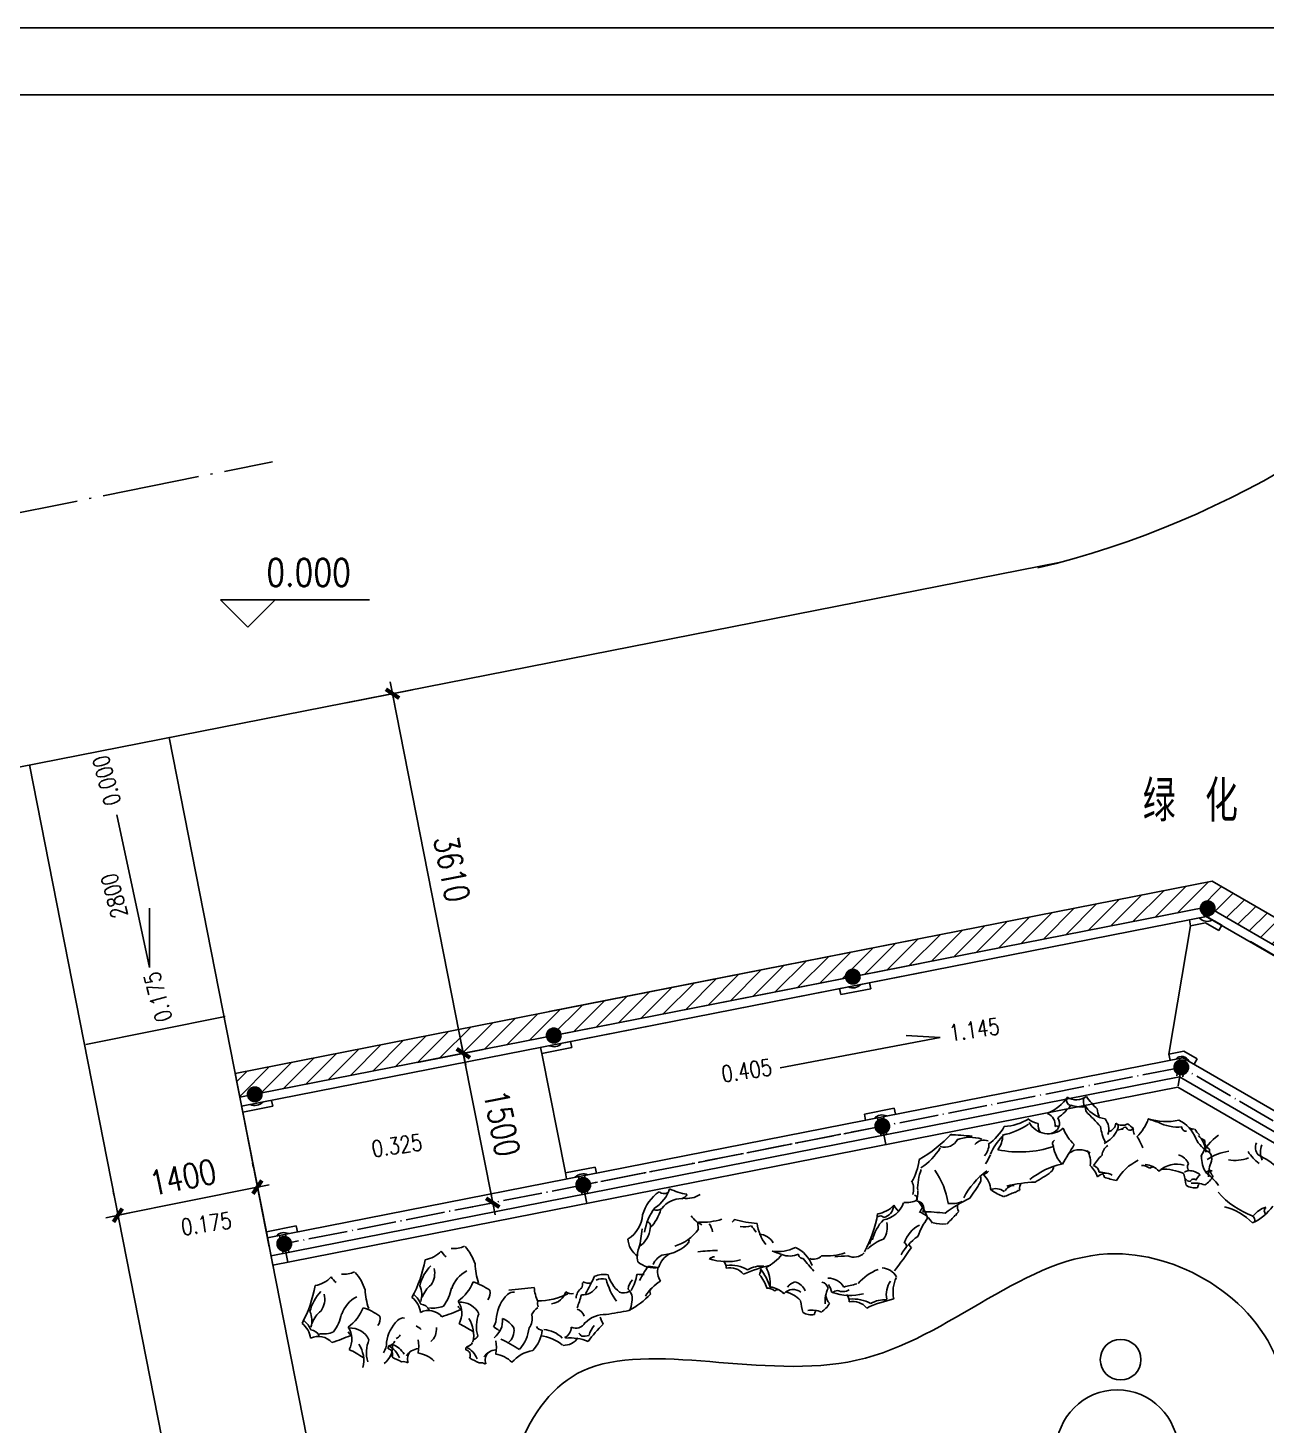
# Model space of a CAD drawing. Extents: x 1035948 to 1665131, y -158296 to 142149.
# Drawn here: x 1183125 to 1195314, y -16350 to -2591 of the extents above; entities that cross this region are included whole.
import ezdxf
from ezdxf.enums import TextEntityAlignment as Align

# ---------------------------------------------------------------- set-up
doc = ezdxf.new("R2010")
doc.units = 0
doc.header["$LTSCALE"] = 200
doc.header["$MEASUREMENT"] = 0
doc.linetypes.add('ACAD_ISO04W100', pattern=[30.5, 24, -3, 0.5, -3])
doc.layers.get('0').update_dxf_attribs({"linetype": 'CONTINUOUS'})
doc.layers.get('DEFPOINTS').update_dxf_attribs({"linetype": 'CONTINUOUS'})
for name, color, linetype in [('COLUMN', 7, 'CONTINUOUS'), ('DL', 21, 'CONTINUOUS'), ('DOTE', 1, 'CONTINUOUS'), ('PUB_DIM', 3, 'CONTINUOUS'), ('PUB_TEXT', 7, 'CONTINUOUS'), ('WLL1', 7, 'CONTINUOUS'), ('ZXX', 6, 'ACAD_ISO04W100')]:
    doc.layers.add(name, color=color, linetype=linetype)
doc.styles.add('_HZTXT', font='txt.shx', dxfattribs={"width": 0.8, "bigfont": 'hztxt.shx'})
doc.styles.add('DIM_FONT', font='SIMPLEX.shx', dxfattribs={"width": 0.8})
doc.dimstyles.new('DIMN80', dxfattribs={"dimscale": 0.8, "dimtxt": 300, "dimasz": 1, "dimexe": 250, "dimexo": 300, "dimgap": 150, "dimtad": 1, "dimdec": 0, "dimzin": 0, "dimdsep": 46, "dimtxsty": 'DIM_FONT', "dimblk": '_DIMX', "dimcen": 0.09, "dimclrt": 7, "dimadec": 0, "dimazin": 0, "dimtfac": 1, "dimtdec": 0, "dimtix": 1, "dimtmove": 2, "dimatfit": 3, "dimldrblk": '_DIMX', "dimfxl": 0, "dimtolj": 1, "dimtzin": 0, "dimarcsym": 0})

# ---------------------------------------------------------------- blocks, each defined once
blk = doc.blocks.new('_YZH')
for points in [[(-0.466, 0.193), (0.5, 0), (-0.5, 0), (-0.466, -0.193)], [(-0.193, 0.466), (0.5, 0), (-0.357, 0.357), (-0.466, 0.193)], [(0.193, 0.466), (0.5, 0), (0, 0.505), (-0.193, 0.466)], [(0.466, 0.193), (0.5, 0), (0.357, 0.357), (0.193, 0.466)], [(-0.466, -0.193), (0.5, 0), (-0.357, -0.357), (-0.193, -0.466)], [(-0.193, -0.466), (0.5, 0), (0, -0.505), (0.193, -0.466)], [(0.193, -0.466), (0.5, 0), (0.357, -0.357), (0.466, -0.193)]]:
    blk.add_solid(points)
blk = doc.blocks.new('_DIMX')
blk.add_line((-150, 0), (150, 0))
at = {"const_width": 50}
blk.add_lwpolyline([(-70, -70), (70, 70)], dxfattribs=at)
blk = doc.blocks.new('*D280')
at = {"color": 0, "linetype": 'ByBlock'}
for p, q in [((1347478, 27844), (1347517, 27852)), ((1347713, 27889), (1348003, 26418)), ((1347767, 26371), (1347807, 26379))]:
    blk.add_line(p, q, dxfattribs=at)
at = {"layer": 'DEFPOINTS', "color": 0, "linetype": 'ByBlock'}
for p in [(1347713, 27890), (1348003, 26418), (1348003, 26418)]:
    blk.add_point(p, dxfattribs=at)
at = {"color": 0, "linetype": 'ByBlock', "xscale": 0.8, "yscale": 0.8, "zscale": 0.8}
for p, rotation in [((1347713, 27890), 101.131938125546), ((1348003, 26418), 281.131938125546)]:
    blk.add_blockref('_DIMX', p, dxfattribs=dict(at, rotation=rotation))
at = {"color": 7, "linetype": 'ByBlock', "insert": (1348093, 27200), "char_height": 240, "attachment_point": 5, "rotation": 281.1319, "style": 'DIM_FONT'}
blk.add_mtext('\\A1;1500', dxfattribs=at)
blk = doc.blocks.new('*D264')
at = {"color": 0, "linetype": 'ByBlock'}
for p, q in [((938923, 41979), (938931, 41940)), ((937551, 41703), (937559, 41664)), ((937599, 41468), (938970, 41743))]:
    blk.add_line(p, q, dxfattribs=at)
at = {"layer": 'DEFPOINTS', "color": 0, "linetype": 'ByBlock'}
for p in [(938971, 41744), (938971, 41744), (937598, 41467)]:
    blk.add_point(p, dxfattribs=at)
at = {"color": 0, "linetype": 'ByBlock', "xscale": 0.8, "yscale": 0.8, "zscale": 0.8}
for p, rotation in [((938971, 41744), 11.377836230317), ((937598, 41467), 191.377836230317)]:
    blk.add_blockref('_DIMX', p, dxfattribs=dict(at, rotation=rotation))
at = {"color": 7, "linetype": 'ByBlock', "insert": (938237, 41841), "char_height": 240, "attachment_point": 5, "rotation": 11.3778, "style": 'DIM_FONT'}
blk.add_mtext('\\A1;1400', dxfattribs=at)
blk = doc.blocks.new('*D265')
at = {"color": 0, "linetype": 'ByBlock'}
for p, q in [((1346564, 31342), (1347213, 31469)), ((1347016, 31430), (1347713, 27890)), ((1347261, 27800), (1347909, 27928))]:
    blk.add_line(p, q, dxfattribs=at)
at = {"layer": 'DEFPOINTS', "color": 0, "linetype": 'ByBlock'}
for p in [(1346328, 31295), (1347713, 27889), (1347025, 27754)]:
    blk.add_point(p, dxfattribs=at)
at = {"color": 0, "linetype": 'ByBlock', "xscale": 0.8, "yscale": 0.8, "zscale": 0.8}
for p, rotation in [((1347016, 31431), 101.131938125541), ((1347713, 27889), 281.131938125541)]:
    blk.add_blockref('_DIMX', p, dxfattribs=dict(at, rotation=rotation))
at = {"color": 7, "linetype": 'ByBlock', "insert": (1347600, 29706), "char_height": 240, "attachment_point": 5, "rotation": 281.1319, "style": 'DIM_FONT'}
blk.add_mtext('\\A1;3610', dxfattribs=at)

msp = doc.modelspace()

# ---------------------------------------------------------------- hatches: boundary and pattern name
h = msp.add_hatch()
h.set_pattern_fill('ANSI31', color=256, scale=1000, style=0)
h.set_pattern_definition([(45, (-429025.27, 62460.05), (-88.388348, 88.388348), [])])
h.paths.add_polyline_path([(1197823.31227, -13034.85489), (1197943.31253, -12827.00835), (1194783.62242, -10994.0299), (1188255.3981, -12278.59607), (1185164.66474, -12886.76321), (1185211.00128, -13122.24766), (1191907.93918, -11804.48352), (1194741.32765, -11246.95443)])

# ---------------------------------------------------------------- linework, layer by layer
for p, q in [((1188255.3981, -12278.59607), (1194783.62242, -10994.0299)), ((1197943.31253, -12827.00835), (1194783.62242, -10994.0299)), ((1188301.73465, -12514.08052), (1194741.32765, -11246.95443)), ((1197823.31227, -13034.85489), (1194741.32765, -11246.95443)), ((1188319.11085, -12602.38718), (1194758.70385, -11335.2611)), ((1194559.11352, -11375.22954), (1194728.48576, -11341.32581)), ((1194570.81948, -11434.07655), (1194559.11352, -11375.22954)), ((1194717.937, -11404.81164), (1194570.81948, -11434.07655)), ((1197778.1516, -13112.70419), (1194696.16641, -11324.80341)), ((1194717.937, -11404.81164), (1194847.6853, -11480.08036)), ((1194877.79278, -11428.18104), (1194728.48576, -11341.32581)), ((1194570.81948, -11434.07655), (1194357.90078, -12698.51964)), ((1194847.6853, -11480.08036), (1194877.79278, -11428.18104)), ((1185164.66474, -12886.76321), (1191861.60263, -11568.99907)), ((1197781.62705, -13116.17947), (1195160.33149, -11588.1837)), ((1185211.00128, -13122.24766), (1191907.93918, -11804.48352)), ((1185228.16093, -13210.59694), (1191925.31538, -11892.79019)), ((1191127.16709, -12110.7669), (1191115.62584, -12052.11373)), ((1191127.16709, -12110.7669), (1191421.52265, -12052.84622)), ((1191409.93852, -11993.97511), (1191421.52265, -12052.84622)), ((1188183.47432, -12690.0007), (1188171.93307, -12631.34752)), ((1188183.47432, -12690.0007), (1188477.82988, -12632.08002)), ((1188466.24574, -12573.20891), (1188477.82988, -12632.08002)), ((1194494.60191, -12732.54052), (1185483.22848, -14505.71878)), ((1188183.47432, -12690.0007), (1188415.24281, -13867.8588)), ((1194505.00796, -12669.20284), (1194357.90078, -12698.51964)), ((1194357.90078, -12698.51964), (1194505.00796, -12669.20284)), ((1194357.90078, -12698.51964), (1194369.6275, -12757.36252)), ((1194463.0406, -12738.75087), (1194434.34086, -12911.47522)), ((1194522.22988, -12748.5809), (1194493.52936, -12921.30993)), ((1197118.55499, -14255.96814), (1194494.60191, -12732.54052)), ((1194505.00796, -12669.20284), (1194634.7297, -12744.51732)), ((1194634.7297, -12744.51732), (1194505.00796, -12669.20284)), ((1194634.7297, -12744.51732), (1194604.6039, -12796.40601)), ((1185239.91874, -13269.2075), (1185164.66474, -12886.76321)), ((1194462.84527, -12922.24091), (1185517.98089, -14682.33212)), ((1197028.17761, -14411.63422), (1194462.84527, -12922.24091)), ((1185239.7218, -13269.24629), (1185174.97675, -12940.78882)), ((1194446.08482, -13022.36057), (1185536.32244, -14775.54471)), ((1196980.47844, -14493.79132), (1194446.08482, -13022.36057)), ((1185522.45415, -13152.35994), (1185534.05797, -13211.22717)), ((1185239.7218, -13269.24629), (1185534.05797, -13211.22717)), ((1185239.91874, -13269.2075), (1185471.68723, -14447.06561)), ((1191358.93558, -13288.62501), (1191653.29114, -13230.70433)), ((1191358.93558, -13288.62501), (1191370.47683, -13347.27818)), ((1191488.26194, -13324.32785), (1191523.01435, -13500.94118)), ((1191547.13305, -13312.74371), (1191581.88546, -13489.35705)), ((1191664.87528, -13289.57544), (1191653.29114, -13230.70433)), ((1188415.24281, -13867.8588), (1188709.59837, -13809.93812)), ((1188415.24281, -13867.8588), (1188426.78406, -13926.51198)), ((1188603.44028, -13891.97751), (1188638.19269, -14068.59084)), ((1188721.1825, -13868.80924), (1188709.59837, -13809.93812)), ((1188544.56917, -13903.56164), (1188579.32158, -14080.17498)), ((1185471.68723, -14447.06561), (1185766.04278, -14389.14493)), ((1185777.62692, -14448.01604), (1185766.04278, -14389.14493)), ((1185471.68723, -14447.06561), (1185536.32244, -14775.54471)), ((1185601.01359, -14482.76845), (1185635.76599, -14659.38178)), ((1185659.8847, -14471.18431), (1185694.6371, -14647.79765))]:
    msp.add_line(p, q)
at = {"color": 151}
msp.add_lwpolyline([(1208581.80076, -30311.40461), (1208581.80076, -2591.40461), (1169377.80076, -2591.40461), (1169377.80076, -30311.40461)], close=True, dxfattribs=at)
at = {"color": 5}
msp.add_lwpolyline([(1207921.80076, -29651.40461), (1207921.80076, -3251.40461), (1170697.80076, -3251.40461), (1170697.80076, -29651.40461)], close=True, dxfattribs=at)
msp.add_lwpolyline([(1207921.80076, -29651.40461), (1207921.80076, -3251.40461), (1170697.80076, -3251.40461), (1170697.80076, -29651.40461)], close=True, dxfattribs=at)
for centre, radius, start, end in [((1192996.49056, -12869.86374), 441.14158, 291.801144062, 325.506333862), ((1192896.41624, -12815.00299), 627.74398, 305.76660915, 322.026813858), ((1193408.16381, -13146.13081), 60.01832, 171.229188826, 251.161614914), ((1193444.86737, -12977.52641), 170.07351, 238.473682219, 305.853817271), ((1193511.18089, -12781.43328), 436.60623, 254.058715392, 274.668408329), ((1193634.21732, -13159.6962), 118.07719, 164.456691922, 207.813870201), ((1194241.28931, -12610.64612), 860.40052, 215.917443873, 226.67085473), ((1192709.59235, -12900.74346), 509.99568, 273.024488069, 301.610177532), ((1193088.94607, -13205.00005), 175.54018, 227.572444721, 263.774354623), ((1193120.54016, -13392.50947), 116.95016, 351.805891379, 68.642002068), ((1193180.15904, -13379.35975), 99.70722, 280.329170407, 33.479548042), ((1193643.87193, -13226.17965), 108.54147, 175.715423736, 199.492739815), ((1191644.26454, -15232.12374), 2734.8703, 41.735857165, 46.073156532), ((1193767.92486, -13060.63086), 275.65955, 215.166756838, 261.84230718), ((1193903.94765, -13206.86184), 254.78753, 186.685022756, 204.319414601), ((1193598.51451, -13437.21367), 166.53238, 341.527952374, 38.51922961), ((1193742.73685, -13194.66275), 434.89788, 313.325769083, 341.269680376), ((1194334.72652, -12737.55504), 623.35109, 253.204274325, 281.165447669), ((1194534.67094, -12403.60755), 1005.31959, 247.786614653, 253.45761637), ((1191243.93178, -12585.9407), 1322.30116, 299.652277861, 317.376740939), ((1192268.6849, -13146.38036), 536.99394, 305.3416511, 330.595585598), ((1192593.699, -12834.30823), 671.55537, 280.816771257, 304.493832279), ((1193171.34336, -13262.95114), 219.0883, 209.578682858, 311.146561895), ((1193209.85581, -13392.47223), 140.54555, 174.706156303, 212.812343935), ((1193248.19348, -13422.25316), 17.67767, 26.039030598, 132.299235307), ((1193749.12795, -13250.81666), 468.40374, 202.217476198, 226.120789707), ((1194116.32349, -13363.48928), 433.90671, 186.356291777, 207.478872597), ((1193580.13851, -13314.91052), 297.93129, 298.300797821, 334.028398168), ((1193742.59462, -13371.05727), 92.06539, 282.820967569, 356.511961182), ((1193897.057, -13297.99138), 100.51478, 231.503190577, 302.578546161), ((1193842.33007, -13310.06263), 135.43762, 272.391734267, 297.435091684), ((1193810.01469, -13413.42439), 49.30256, 323.367171733, 24.426583533), ((1193923.94801, -13440.09799), 23.14326, 54.127226072, 184.773499731), ((1193976.30119, -13406.01461), 41.71078, 201.563321159, 280.602844079), ((1194537.1567, -12720.52473), 884.21299, 228.493101763, 233.32496508), ((1194040.57326, -13514.29016), 87.91722, 109.2570809, 130.072503525), ((1194108.51949, -13440.5665), 102.35842, 176.281632881, 207.954683167), ((1194448.43898, -12982.48197), 433.96124, 242.932834459, 274.824959854), ((1194320.9769, -13639.66585), 320.16074, 20.504755219, 65.167478629), ((1194527.11674, -13415.27474), 42.17806, 179.498258694, 276.067126361), ((1194594.61301, -13386.06754), 49.70207, 226.824124929, 283.425636461), ((1194845.37784, -13291.98687), 273.03879, 211.602375736, 226.709685899), ((1191536.16347, -13265.14897), 671.55537, 304.491020627, 328.16808165), ((1192153.03939, -13475.16062), 138.80764, 250.358845312, 334.221009459), ((1192156.49333, -15855.18146), 2363.81352, 83.592871011, 88.941686922), ((1192402.91886, -13879.17544), 362.76018, 71.815703382, 111.840216676), ((1192536.62989, -13661.05773), 116.58671, 68.557606011, 140.672098114), ((1192404.54807, -13580.18389), 181.38064, 318.605146763, 0.082565058), ((1193076.06916, -13870.43682), 510.26355, 134.712785623, 158.445155025), ((1192433.0362, -13478.67822), 290.14964, 326.370745904, 356.168136773), ((1192887.3333, -12593.68068), 1067.1018, 258.502113639, 288.160488377), ((1193246.63058, -13577.41436), 35.50006, 114.540976824, 230.530210408), ((1193521.09995, -13564.91842), 304.1858, 188.071196339, 225.581053332), ((1183679.47227, -7872.41259), 11297.68837, 328.459890827, 329.605768222), ((1193823.71372, -13702.9174), 124.84357, 123.25608984, 175.555124639), ((1193276.38288, -13978.73422), 900.01154, 23.551801823, 31.419353136), ((1194899.86726, -13388.68776), 311.64521, 206.453814877, 242.185842722), ((1194747.75129, -13436.03066), 116.17826, 212.494957224, 251.881130395), ((1195132.88454, -13907.97839), 502.49473, 124.940421726, 156.337430439), ((1194402.52476, -13694.18266), 320.55392, 5.574502983, 31.265312634), ((1194784.69562, -13562.43447), 74.80278, 167.659870689, 249.119548503), ((1195316.97934, -13616.96008), 107.07703, 154.793979603, 222.180823866), ((1195435.35632, -13663.60819), 177.41254, 156.005594454, 205.475927614), ((1191363.8098, -13681.46302), 536.99394, 329.01590047, 354.269834968), ((1192112.28465, -13474.18707), 533.444, 325.322314977, 336.146053282), ((1193479.50878, -13827.95217), 189.08678, 57.235604301, 124.481399955), ((1193379.15039, -13758.22264), 206.45546, 349.854992048, 32.499394812), ((1193989.71843, -14018.78076), 436.29109, 131.742003409, 149.156743952), ((1194282.0635, -14200.54518), 511.68931, 116.323954065, 149.715390096), ((1194416.00779, -13829.88117), 144.70077, 21.135287151, 75.341069184), ((1194954.05911, -13718.13665), 274.95017, 176.698532958, 211.884191384), ((1195004.8075, -14118.99813), 468.81999, 97.138762151, 125.351515293), ((1195047.34844, -13882.52558), 299.88787, 154.247184079, 184.359502028), ((1194704.77062, -13639.16081), 53.70075, 333.331993428, 7.313640012), ((1194690.5694, -13727.79898), 90.05357, 344.260392369, 44.81515698), ((1195003.44752, -13343.17933), 400.82489, 261.327082297, 290.165078254), ((1195472.53012, -13452.06187), 393.39072, 211.470895842, 234.898726377), ((1194680.24469, -14749.59748), 1198.26795, 50.957609553, 62.279362444), ((1192393.98202, -14020.39115), 510.26355, 158.387034993, 182.119404395), ((1191459.41688, -14270.13248), 731.86577, 8.328371954, 35.884472729), ((1192992.55301, -14441.37263), 731.86577, 125.819011121, 153.375111896), ((1192355.81705, -14061.24634), 250.7555, 5.838045259, 45.670857246), ((1192384.20125, -13644.18855), 284.3783, 301.750686928, 314.091037118), ((1193455.227, -14496.33775), 731.86577, 102.14476175, 129.700862526), ((1192270.55512, -12582.9548), 1575.79345, 299.25451459, 305.987435917), ((1193135.22361, -13791.2542), 90.61158, 312.554733187, 353.00445205), ((1193347.42688, -14026.71117), 330.27762, 21.363287304, 44.653142231), ((1193594.50219, -13869.65764), 77.36052, 7.241374772, 74.53476377), ((1193735.94627, -13979.86504), 109.30689, 54.49806556, 137.76902547), ((1193656.74423, -14294.6257), 434.96113, 78.592441723, 88.089425909), ((1193682.48307, -13911.01297), 37.28681, 0.802831265, 57.404342797), ((1194090.73112, -13920.14384), 126.04503, 51.988992752, 91.111693901), ((1194102.22539, -14003.83384), 221.21959, 44.359311188, 84.259317655), ((1194218.29985, -13897.25732), 91.29841, 101.443704348, 123.167704713), ((1194434.01723, -14033.10822), 252.94388, 72.714782693, 133.347653257), ((1194296.33213, -14362.07542), 531.99907, 66.976377334, 91.833760772), ((1196579.1134, -13502.42417), 2107.25236, 190.22772494, 193.324040338), ((1194540.71009, -13884.19983), 37.27707, 74.989484319, 140.723507837), ((1194587.32797, -13808.62538), 47.72368, 139.618140813, 229.126334567), ((1194553.55087, -14016.80144), 172.10844, 48.964548971, 89.152045044), ((1194735.98927, -13988.51656), 123.01366, 124.369578475, 155.786854133), ((1194768.69699, -13953.48116), 107.14699, 81.705725437, 118.18208509), ((1194344.25966, -14359.71366), 622.88697, 36.330538978, 52.830301816), ((1194888.11435, -13805.52498), 134.55996, 190.331239476, 224.42443533), ((1189123.22023, -13927.18577), 331.92276, 301.349406287, 343.204694074), ((1189712.33923, -13462.42258), 622.88697, 244.173921301, 260.673684139), ((1191662.42697, -14024.20502), 181.38064, 342.279396133, 23.756814428), ((1191139.28686, -13164.70262), 1575.79345, 322.92876396, 329.661685287), ((1192416.36353, -13924.11964), 90.61158, 336.228982558, 16.67870142), ((1192655.70464, -14150.96142), 128.91768, 51.618178267, 116.149596676), ((1192845.46918, -14113.76998), 124.87254, 95.405004308, 147.728137192), ((1193112.11372, -15489.93897), 1533.838, 92.671222157, 103.261049033), ((1192951.91238, -14017.58706), 65.04443, 130.347197855, 196.569881776), ((1194684.45823, -10523.62166), 3521.57797, 254.101298212, 256.128951589), ((1194571.41135, -13888.17472), 63.33454, 217.423958673, 264.995727299), ((1194609.35588, -13875.08777), 138.8752, 234.435546394, 283.752229266), ((1194599.45001, -13964.87704), 36.21751, 47.758230039, 157.928534607), ((1194612.6076, -14239.20519), 271.88121, 68.827677195, 97.306934245), ((1194700.4679, -14011.43021), 58.11614, 143.595904862, 178.571899614), ((1194562.42574, -13764.15918), 266.6196, 303.815261679, 329.441673597), ((1189576.7175, -14395.97791), 417.67712, 124.807760792, 163.905344312), ((1189388.9872, -13990.03581), 80.56726, 233.298805805, 293.618927482), ((1189563.94022, -14369.36569), 249.61709, 90.690224186, 142.162467519), ((1189526.77348, -14019.86069), 107.14699, 289.54910776, 326.025467412), ((1189606.72394, -13872.03715), 247.39309, 262.038405336, 303.279756869), ((1191495.14084, -14065.93464), 268.7276, 281.010354459, 338.783517993), ((1191772.79494, -13912.93147), 247.23566, 264.317615091, 295.214238756), ((1191851.81137, -14112.15388), 25.60029, 323.088807137, 84.506082795), ((1191352.19796, -14044.48291), 533.444, 348.996564348, 359.820302652), ((1191876.90954, -14214.24657), 67.95485, 329.48876913, 90.906044788), ((1191491.07338, -14476.4433), 517.70004, 18.557868948, 40.328923057), ((1193077.28193, -15489.12791), 1533.838, 116.345471527, 126.935298403), ((1192221.3613, -13910.547), 259.36823, 260.99024324, 292.648535241), ((1192875.19297, -13685.11944), 439.34589, 233.233000649, 250.21088841), ((1191080.93408, -9942.86763), 4474.46226, 291.616019418, 293.185668624), ((1192897.11712, -14109.57396), 71.58911, 99.393992384, 136.26389003), ((1195477.85929, -13494.75347), 849.30906, 221.542340034, 249.280715241), ((1188878.95549, -14262.44435), 296.98623, 301.187564256, 356.574907376), ((1189706.58589, -14522.39509), 515.59967, 142.798230744, 171.958322711), ((1188923.51356, -14101.94476), 449.20537, 316.957931083, 344.155652452), ((1189314.27036, -14151.5765), 83.31722, 248.840539822, 309.089175818), ((1189864.30026, -14146.98775), 253.22725, 214.101284696, 245.344990998), ((1190290.83626, -14065.06023), 1216.51776, 331.624969155, 350.22577779), ((1191516.20455, -14340.45843), 49.4171, 45.100785384, 123.716081616), ((1191437.28475, -13984.53729), 291.79199, 280.347443533, 316.554969602), ((1191521.08133, -14181.69836), 127.34094, 283.62854195, 354.031813985), ((1191828.64849, -14084.24866), 205.94675, 209.349490154, 229.959183092), ((1191810.96099, -14484.35005), 250.7555, 29.512294629, 69.345106616), ((1191669.49266, -14090.99324), 284.3783, 325.424936298, 337.765286488), ((1191891.79503, -16612.15803), 2363.81352, 83.592871011, 88.941686922), ((1188989.68999, -11224.47279), 4474.46226, 315.290268788, 316.859917994), ((1192326.11224, -14311.25899), 71.58911, 123.068241754, 159.9381394), ((1192339.36004, -14205.01114), 65.04443, 154.021447225, 220.244131146), ((1194753.58346, -14778.29624), 597.79955, 44.406052672, 75.516682339), ((1195151.33557, -14332.93723), 50.96286, 341.636623798, 59.263106918), ((1194963.1172, -13892.52913), 515.59967, 294.954848421, 324.114940388), ((1195365.78729, -14415.99026), 217.13882, 104.325230483, 143.543463779), ((1195334.66805, -14240.63088), 38.69338, 123.057496782, 235.014990154), ((1188238.44515, -14357.47931), 934.38939, 344.51873655, 356.222709208), ((1188999.52682, -14384.44209), 252.54598, 304.238463524, 354.137749899), ((1189215.46726, -14388.12908), 38.69338, 330.900879105, 82.858372476), ((1189365.80233, -14163.75873), 442.66319, 286.587731449, 324.229649092), ((1187749.47039, -14430.86575), 1972.30329, 0.095111384, 2.004793892), ((1189761.18105, -13701.5936), 651.269, 266.955721803, 287.520205027), ((1189668.02186, -14481.10685), 199.31454, 10.056587921, 34.706042789), ((1190004.66029, -14286.2789), 84.97385, 308.577068018, 332.766582172), ((1190355.61347, -13396.49792), 968.6412, 253.482124534, 266.914375253), ((1190178.88538, -14195.48698), 204.04929, 258.381886942, 288.892124348), ((1189930.5923, -14673.78698), 425.93969, 31.768773782, 42.03489333), ((1190724.5014, -14312.82808), 424.09464, 186.894192863, 217.761041853), ((1191847.81773, -14621.67454), 419.58783, 135.907166063, 166.932267333), ((1191382.19723, -14403.83418), 202.8113, 325.350064275, 13.554123177), ((1192042.22346, -14651.18616), 305.11144, 117.682931819, 161.242606381), ((1192599.06097, -14759.94349), 762.81392, 144.009857548, 159.490539866), ((1192135.5993, -13931.32856), 439.34589, 256.907250019, 273.88513778), ((1189261.82053, -14498.83451), 232.17045, 183.970940534, 234.997897219), ((1189358.54393, -14308.82645), 364.24094, 273.964477689, 318.804501121), ((1189605.81324, -14537.01852), 28.16515, 320.411974352, 37.202303358), ((1190312.12436, -14643.04134), 173.2871, 29.760405684, 85.970184616), ((1191679.65651, -14907.30229), 409.54538, 108.598530587, 134.876917071), ((1191497.46114, -14572.55034), 85.54797, 123.204995747, 178.278922497), ((1192197.88478, -14940.05271), 546.15789, 125.002943163, 150.992176747), ((1191730.61408, -14588.45053), 42.28476, 337.984964081, 64.100331146), ((1191881.32144, -14524.4341), 97.80162, 206.327031286, 232.489835714), ((1186981.68593, -14435.85203), 291.79199, 280.347443533, 316.554969602), ((1187373.04967, -14535.5634), 205.94675, 209.349490154, 229.959183092), ((1187317.19612, -14364.24621), 247.23566, 264.317615091, 295.214238756), ((1187035.47456, -14927.75804), 517.70004, 18.557868948, 40.328923057), ((1189383.19635, -14695.31757), 259.77718, 160.098785465, 190.235761784), ((1189431.01931, -14827.96097), 162.78627, 106.889024806, 158.570793721), ((1189533.24523, -14845.23711), 202.7442, 117.337904247, 165.971628472), ((1189973.68538, -16935.90418), 2306.94077, 91.533348238, 96.297198546), ((1190005.82893, -14200.77765), 540.35698, 251.151152865, 284.274929717), ((1189897.7813, -14794.09666), 103.00656, 98.434255837, 127.374844037), ((1190142.40172, -14338.1073), 523.5639, 298.478266033, 320.519630135), ((1190510.17251, -14263.81038), 377.39271, 260.847250134, 296.841566824), ((1190830.20994, -13705.69096), 1005.31959, 247.786614653, 253.45761637), ((1190622.8298, -14476.65075), 208.79387, 248.560148997, 294.700973496), ((1190546.1177, -14891.10066), 320.16074, 20.504755219, 65.167478629), ((1190752.25754, -14666.70955), 42.17806, 179.498258694, 276.067126361), ((1194229.78773, -11825.9224), 4516.42558, 219.705300167, 221.77600654), ((1190856.93894, -14597.23924), 119.18688, 253.27578613, 313.048188155), ((1190972.88486, -14033.98869), 651.269, 266.955721803, 287.520205027), ((1191725.43562, -23860.84045), 9192.46607, 93.299463369, 94.106432839), ((1191255.83422, -14551.44432), 144.93032, 245.774973942, 314.236138598), ((1187725.11892, -11803.24071), 4961.41964, 322.372172931, 325.65966206), ((1186234.63192, -14618.60615), 247.23566, 264.317615091, 295.214238756), ((1185952.91036, -15182.11798), 517.70004, 18.557868948, 40.328923057), ((1185835.23744, -14516.37498), 1216.51776, 331.624969155, 350.22577779), ((1187392.21891, -15072.98929), 419.58783, 135.907166063, 166.932267333), ((1186926.59841, -14855.14892), 202.8113, 325.350064275, 13.554123177), ((1187586.62464, -15102.5009), 305.11144, 117.682931819, 161.242606381), ((1188170.25198, -14735.43024), 644.58599, 182.450795059, 199.293803919), ((1189285.84837, -14562.90651), 238.63285, 228.4448682, 282.266408761), ((1190613.56845, -15694.0939), 1655.1719, 146.804839127, 152.41757963), ((1189175.57295, -15635.67412), 849.42522, 79.785544933, 86.427416721), ((1189481.80563, -14839.60646), 159.17922, 163.905545473, 215.323923434), ((1189907.10008, -14796.5467), 90.73002, 354.29116726, 45.336731776), ((1190036.33861, -14973.06495), 171.9642, 38.883648186, 103.094046563), ((1190038.87317, -15124.40949), 348.46345, 60.566844315, 95.75169344), ((1190751.27426, -16150.36535), 1410.50131, 102.912254373, 114.328230599), ((1190345.05613, -15050.20516), 266.04669, 85.079680726, 120.479108265), ((1190124.55292, -14793.59178), 216.17114, 339.146534766, 355.209846955), ((1189809.62948, -15208.76238), 659.02592, 19.302320024, 36.894682028), ((1190068.71325, -14962.13743), 362.46838, 356.67208252, 26.869023574), ((1191700.35547, -15322.40506), 545.90276, 112.276987731, 137.659762442), ((1191523.82817, -14975.43643), 173.2871, 29.760405684, 85.970184616), ((1184752.67324, -14770.73491), 1216.51776, 331.624969155, 350.22577779), ((1185899.12173, -14690.21197), 291.79199, 280.347443533, 316.554969602), ((1186290.48548, -14789.92334), 205.94675, 209.349490154, 229.959183092), ((1186793.60838, -15065.57581), 209.06053, 341.428391628, 24.729257258), ((1187256.81154, -15179.28636), 265.13984, 128.037256853, 160.736269449), ((1187100.96569, -14778.95664), 436.95192, 306.354315165, 338.384193079), ((1187326.6114, -15500.1062), 588.57047, 54.168326025, 72.13309232), ((1186759.50053, -3713.97458), 11360.93216, 275.551306661, 276.821953574), ((1188496.32924, -14967.37235), 388.27377, 184.002239771, 205.274483839), ((1188576.55151, -14895.43928), 173.8892, 268.898724045, 330.491640905), ((1188480.91465, -14959.52145), 103.00656, 337.448586478, 6.389174678), ((1188659.26912, -14754.27497), 199.31454, 249.070918562, 273.72037343), ((1186605.67421, -13921.94052), 2306.94077, 330.547678878, 335.311529187), ((1188795.02022, -15116.50263), 249.11191, 80.487373163, 111.98972049), ((1188783.26026, -15064.92179), 156.56468, 77.435664214, 114.30556186), ((1189403.52804, -14771.66567), 602.79767, 193.472677246, 216.596824255), ((1189157.25588, -14780.64608), 333.48785, 195.687180365, 231.158351523), ((1189177.66006, -15024.57168), 144.63998, 133.819743847, 174.802762738), ((1188649.19226, -14785.443), 478.09845, 330.031011431, 350.640704369), ((1189119.36201, -16198.73862), 1332.89628, 86.956438702, 89.750800756), ((1189596.6122, -15322.68394), 461.28189, 122.03488593, 148.237651713), ((1190016.05031, -15130.9154), 405.23033, 18.792261831, 39.980469624), ((1190409.48218, -15211.02977), 221.21959, 44.359311188, 84.259317655), ((1190714.5185, -15071.9404), 137.9266, 106.551042747, 144.094590693), ((1190641.14859, -15081.31599), 144.70077, 21.135287151, 75.341069184), ((1190921.43448, -15023.45471), 83.33713, 13.738955778, 76.747489216), ((1191005.3116, -15077.49366), 173.8892, 29.884393404, 91.477310264), ((1190841.707, -15079.2549), 199.31454, 10.056587921, 34.706042789), ((1192145.86941, -18925.9926), 4057.70966, 102.238258893, 104.118508557), ((1191797.61988, -15064.45052), 222.9471, 143.956118496, 192.192229467), ((1191977.39405, -15040.90646), 336.34924, 154.370754072, 191.493422272), ((1186309.65471, -15327.34922), 419.58783, 135.907166063, 166.932267333), ((1185844.03421, -15109.50886), 202.8113, 325.350064275, 13.554123177), ((1186504.06044, -15356.86084), 305.11144, 117.682931819, 161.242606381), ((1187087.68779, -14989.79017), 644.58599, 182.450795059, 199.293803919), ((1186770.55195, -15269.48378), 221.02443, 7.483329548, 52.338244734), ((1186799.34094, -15228.42772), 204.18834, 19.853378591, 51.465359364), ((1186885.53587, -14927.16428), 414.70743, 322.72467378, 349.642042997), ((1187187.40965, -15248.31731), 208.74923, 330.117890288, 34.239723323), ((1187562.37502, -15049.77706), 112.05313, 324.072880101, 13.863322837), ((1188106.66518, -15330.8535), 372.91182, 134.500612131, 172.251700815), ((1187905.18042, -15128.1838), 87.15069, 83.257581668, 133.413832092), ((1188218.99205, -15156.21822), 77.2916, 162.633383145, 203.386253572), ((1188131.27077, -14402.78043), 725.33211, 270.880909112, 295.218358506), ((1188256.15326, -14986.16898), 171.9642, 277.897978827, 342.108377203), ((1188474.01671, -14966.24906), 90.73002, 233.305497901, 284.351062417), ((1188653.69743, -15107.79098), 133.64054, 125.524797454, 177.068599693), ((1184690.06224, -13891.9367), 4057.70966, 341.252589534, 343.132839198), ((1188988.32428, -14934.55596), 113.22311, 249.191495195, 298.833446463), ((1188943.56465, -15104.65909), 129.589, 345.27553409, 45.9815634), ((1188616.40348, -14445.79426), 886.14064, 298.629780931, 316.001647632), ((1189293.08254, -15039.34345), 44.97221, 139.533105155, 209.283761845), ((1190397.98791, -15127.33977), 126.04503, 51.988992752, 91.111693901), ((1190525.55664, -15104.45325), 91.29841, 101.443704348, 123.167704713), ((1190657.66168, -15133.15758), 118.32161, 49.621233165, 139.531184809), ((1190516.68504, -15314.81317), 285.93883, 41.89075554, 75.854318714), ((1192804.2542, -14753.85899), 2107.25236, 190.22772494, 193.324040338), ((1191272.48924, -15133.96039), 299.88787, 154.247184079, 184.359502028), ((1191113.25515, -15056.95979), 134.55996, 190.331239476, 224.42443533), ((1191217.53274, -14533.17274), 540.35698, 251.151152865, 284.274929717), ((1191109.48511, -15126.49175), 103.00656, 98.434255837, 127.374844037), ((1191147.64333, -14902.03308), 133.64054, 246.510466813, 298.054269052), ((1191118.80389, -15128.94179), 90.73002, 354.29116726, 45.336731776), ((1191248.04242, -15305.46004), 171.9642, 38.883648186, 103.094046563), ((1191250.57698, -15456.80458), 348.46345, 60.566844315, 95.75169344), ((1191962.97807, -16482.76044), 1410.50131, 102.912254373, 114.328230599), ((1191556.75994, -15382.60025), 266.04669, 85.079680726, 120.479108265), ((1185711.04418, -15319.93574), 209.06053, 341.428391628, 24.729257258), ((1186174.24734, -15433.64629), 265.13984, 128.037256853, 160.736269449), ((1185802.97168, -15181.52422), 414.70743, 322.72467378, 349.642042997), ((1186018.40149, -15033.31658), 436.95192, 306.354315165, 338.384193079), ((1186244.04721, -15754.46613), 588.57047, 54.168326025, 72.13309232), ((1187067.29392, -15393.79103), 171.63689, 39.919229294, 116.879625791), ((1186984.45625, -15258.10798), 99.26823, 24.08122768, 85.992796462), ((1187111.59792, -14925.40349), 273.44895, 262.853298522, 292.33918832), ((1186416.5934, -12922.07035), 2487.79265, 288.328851591, 292.971598689), ((1187447.06776, -15134.99644), 97.80162, 206.327031286, 232.489835714), ((1187377.95696, -15347.0163), 207.77066, 25.961887297, 93.211370317), ((1187868.7382, -15381.92974), 329.00705, 157.506725714, 196.032890602), ((1187948.55646, -15304.28664), 141.49084, 320.762683959, 14.890293731), ((1188246.03637, -15342.99519), 181.37491, 124.109997349, 154.810270334), ((1188506.42961, -15301.4033), 96.20812, 13.703944527, 74.763356327), ((1188799.96358, -15516.45935), 254.9466, 86.424029135, 137.704383591), ((1184076.22158, 13159.46387), 28813.96101, 279.467679517, 279.923476062), ((1188915.81292, -15142.50756), 153.16368, 328.959255251, 1.837324173), ((1190834.49669, -15126.52258), 138.8752, 234.435546394, 283.752229266), ((1190837.7484, -15490.64001), 271.88121, 68.827677195, 97.306934245), ((1190925.6087, -15262.86502), 58.11614, 143.595904862, 178.571899614), ((1190787.56654, -15015.59399), 266.6196, 303.815261679, 329.441673597), ((1185687.98776, -15523.84372), 221.02443, 7.483329548, 52.338244734), ((1185716.77674, -15482.78765), 204.18834, 19.853378591, 51.465359364), ((1186104.84546, -15502.67725), 208.74923, 330.117890288, 34.239723323), ((1186295.39276, -15601.37624), 207.77066, 25.961887297, 93.211370317), ((1186479.81083, -15304.137), 112.05313, 324.072880101, 13.863322837), ((1187024.10098, -15585.21344), 372.91182, 134.500612131, 172.251700815), ((1186822.61623, -15382.54373), 87.15069, 83.257581668, 133.413832092), ((1186791.60266, -15650.538), 317.02173, 49.500285487, 60.55536579), ((1186990.12032, -15408.40817), 156.34899, 309.973105649, 6.668506188), ((1187052.83566, -16058.13682), 773.15102, 54.098320697, 65.910602925), ((1187227.524, -15460.19247), 285.83944, 345.838724512, 33.932157075), ((1187541.17231, -15282.38897), 195.99415, 328.967363211, 0.529717632), ((1187555.81208, -15661.09819), 317.02173, 49.500285487, 60.55536579), ((1187586.29139, -15321.29928), 210.92107, 306.947896119, 5.470640775), ((1187716.82862, -15511.85864), 225.14195, 30.29874049, 69.343216861), ((1187754.32974, -15418.96836), 156.34899, 309.973105649, 6.668506188), ((1187671.69073, -15349.91685), 388.9368, 319.199687096, 353.523922953), ((1188187.12052, -15353.97197), 62.42213, 204.840678419, 270.846086227), ((1188361.07313, -15386.55918), 112.94701, 294.852665166, 0.83409948), ((1188519.5232, -15300.1441), 96.21705, 241.767838499, 334.41320395), ((1189443.36775, -16071.53608), 968.6412, 132.496455175, 145.928705894), ((1188849.38135, -15508.68931), 204.04929, 137.396217583, 167.906454989), ((1189128.02968, -15171.22025), 386.75063, 197.444097267, 208.766127326), ((1185984.72973, -15648.15096), 171.63689, 39.919229294, 116.879625791), ((1185901.89205, -15512.46791), 99.26823, 24.08122768, 85.992796462), ((1186029.03373, -15179.76342), 273.44895, 262.853298522, 292.33918832), ((1185334.0292, -13176.43028), 2487.79265, 288.328851591, 292.971598689), ((1186364.50357, -15389.35638), 97.80162, 206.327031286, 232.489835714), ((1186786.174, -15636.28968), 329.00705, 157.506725714, 196.032890602), ((1186458.60811, -15536.7489), 195.99415, 328.967363211, 0.529717632), ((1186665.48987, -15490.04966), 79.57925, 278.820034812, 333.554751757), ((1186728.20157, -15434.58849), 66.17089, 289.10093526, 335.301336471), ((1186626.53214, -15574.23899), 345.51596, 349.396245513, 10.681987002), ((1187429.69929, -15500.60985), 79.57925, 278.820034812, 333.554751757), ((1187492.41099, -15445.14868), 66.17089, 289.10093526, 335.301336471), ((1187390.74156, -15584.79918), 345.51596, 349.396245513, 10.681987002), ((1187175.13139, -16791.76871), 1422.9942, 56.333298518, 64.806088116), ((1187828.84744, -15370.11234), 362.16336, 317.021259765, 352.659037594), ((1188128.0604, -15875.92526), 407.34772, 50.290102653, 83.996925365), ((1188189.83159, -15678.99775), 268.72067, 43.39197743, 87.272138536), ((1188397.10017, -15392.50299), 173.2871, 268.774736325, 324.984515256), ((1188467.88925, -15916.03382), 424.09464, 65.908523504, 96.775372494), ((1188501.96104, -15509.47779), 78.73829, 25.573965133, 54.174520032), ((1188567.16379, -15049.58846), 425.93969, 270.783104423, 281.049223971), ((1185970.27147, -16312.49676), 773.15102, 54.098320697, 65.910602925), ((1186144.95981, -15714.55241), 285.83944, 345.838724512, 33.932157075), ((1186503.72719, -15575.65922), 210.92107, 306.947896119, 5.470640775), ((1186721.62291, -15595.47545), 51.58227, 151.960520463, 184.372517841), ((1186662.28228, -15651.68636), 52.87304, 328.350256715, 81.397700123), ((1186570.75542, -15775.78749), 230.08952, 22.742292876, 62.753430081), ((1187460.78339, -14255.71163), 1611.11736, 242.252179573, 245.865856872), ((1186634.26442, -15766.21857), 225.14195, 30.29874049, 69.343216861), ((1186983.0595, -15756.53118), 159.5384, 95.970352384, 146.586309907), ((1186973.14049, -15699.32199), 111.178, 138.345215635, 199.05046509), ((1186911.71556, -15945.13669), 309.32335, 46.372142124, 80.165075259), ((1187485.83232, -15606.03564), 51.58227, 151.960520463, 184.372517841), ((1187426.4917, -15662.24655), 52.87304, 328.350256715, 81.397700123), ((1187334.96484, -15786.34769), 230.08952, 22.742292876, 62.753430081), ((1187747.26892, -15767.09138), 159.5384, 95.970352384, 146.586309907), ((1187737.34991, -15709.88219), 111.178, 138.345215635, 199.05046509), ((1187675.92497, -15955.69688), 309.32335, 46.372142124, 80.165075259), ((1188152.30607, -15960.68752), 348.62154, 99.65972996, 138.962128272), ((1186813.65038, -15832.44688), 107.076, 60.779055769, 96.225529003), ((1188224.9928, -14266.27182), 1611.11736, 242.252179573, 245.865856872), ((1187577.8598, -15843.00707), 107.076, 60.779055769, 96.225529003)]:
    msp.add_arc(centre, radius, start, end)
at = {"layer": 'DL'}
for p, q in [((1173099.41767, -11825.2969), (1193293.87466, -7851.61048)), ((1186374.73844, -19036.41337), (1184513.84492, -9579.26698)), ((1185002.23921, -19312.60529), (1183140.18564, -9849.56349)), ((1185066.5614, -12325.91847), (1183694.07482, -12602.10785))]:
    msp.add_line(p, q, dxfattribs=at)
msp.add_arc((1190962.35732, 841.14667), 9000, 283.517899561, 320.959880395, dxfattribs=at)
msp.add_open_spline([(1196840.11341, -22948.70997), (1197316.42179, -22591.04119), (1198495.39493, -21705.72845), (1196946.01574, -19275.63363), (1195297.70945, -17974.67175), (1195718.81433, -15405.23338), (1193461.25869, -14037.74153), (1191517.29669, -16329.47558), (1188252.44053, -15152.96707), (1187784.48337, -16913.75194), (1187645.65929, -17863.55901)], degree=3, knots=[0, 0, 0, 0, 1589.4056853935, 3934.1458298066, 6905.158326172, 8118.6336318802, 10147.4920488985, 12909.6548060584, 15607.0709146472, 17991.3574641954, 17991.3574641954, 17991.3574641954, 17991.3574641954], dxfattribs=at)
at = {"layer": 'DOTE', "linetype": 'ACAD_ISO04W100', "ltscale": 0.08}
for p, q in [((1194478.72359, -12827.39071), (1188591.33805, -13985.85831)), ((1197073.3663, -14333.80118), (1194478.72359, -12827.39071)), ((1191534.89363, -13406.65151), (1185647.78246, -14565.06511))]:
    msp.add_line(p, q, dxfattribs=at)
at = {"layer": 'PUB_DIM'}
for p, q in [((1185019.08036, -8224.05412), (1185559.08036, -8224.05412)), ((1185289.08036, -8494.05412), (1185019.08036, -8224.05412)), ((1185289.08036, -8224.05412), (1186487.36608, -8224.05412)), ((1185559.08036, -8224.05412), (1185289.08036, -8494.05412))]:
    msp.add_line(p, q, dxfattribs=at)
at = {"layer": 'WLL1'}
for p, q in [((1183999.91817, -10340.51296, -22546.75648), (1184319.74467, -11843.35906, -22546.75648)), ((1184319.74467, -11843.35906, -22546.75648), (1184319.74467, -11261.00621, -22546.75648)), ((1192106.29879, -12533.86715), (1191769.95233, -12513.08072)), ((1190531.42211, -12831.39784), (1192106.29879, -12533.86715)), ((1185211.00128, -13122.24766), (1185500.60468, -14594.02545))]:
    msp.add_line(p, q, dxfattribs=at)
at = {"layer": 'WLL1', "ltscale": 0.05}
for p, q in [((1194478.68718, -12827.60983), (1194448.36348, -13010.1077)), ((1191535.0737, -13406.84245), (1191570.79145, -13588.36171)), ((1188591.38093, -13986.07624), (1188627.09868, -14167.5955)), ((1185647.82534, -14565.28305), (1185683.5431, -14746.80231))]:
    msp.add_line(p, q, dxfattribs=at)
at = {"layer": 'WLL1'}
for centre, radius in [((1193882.12915, -15706.32499, 22546.75648), 200), ((1193847.93287, -16603.37984, 22546.75648), 600)]:
    msp.add_circle(centre, radius, dxfattribs=at)
for centre, radius, start, end in [((1194735.78545, -11280.30915), 110.00022, 225.268283064, 295.863655061), ((1191245.42742, -11934.84672), 110.00022, 245.834252127, 316.429624124), ((1188301.73465, -12514.08052), 110.00022, 245.834252127, 316.429624124), ((1194483.48495, -12798.73531), 78.07522, 26.06774863, 135.064189496), ((1185357.92329, -13093.28657), 110.00022, 245.853412358, 316.448784355), ((1191535.03082, -13406.62451), 110.00022, 65.834252127, 136.429624124), ((1188591.33805, -13985.85831), 110.00022, 65.834252127, 136.429624124), ((1185647.78246, -14565.06511), 110.00022, 65.834252127, 136.429624124)]:
    msp.add_arc(centre, radius, start, end, dxfattribs=at)
at = {"layer": 'ZXX', "ltscale": 0.2}
msp.add_line((1173099.41767, -9365.28247), (1185533.54892, -6863.12689), dxfattribs=at)

# ---------------------------------------------------------------- block references
at = {"layer": 'COLUMN', "yscale": 160, "zscale": 160}
for p, xscale, rotation in [((1194738.87272, -11261.72899), 160, 350.5659690626199), ((1191245.38453, -11934.62878), 160, 11.13193812553679), ((1188301.69176, -12513.86258), 160, 11.13193812553679), ((1194478.68718, -12827.60983), -160, 170.5659690630654), ((1185357.88033, -13093.06864), 160, 11.15109835684714), ((1191535.0737, -13406.84245), -160, 191.1319381255416), ((1188591.38093, -13986.07624), -160, 191.1319381255416), ((1185647.82534, -14565.28305), -160, 191.1319381255416)]:
    msp.add_blockref('_YZH', p, dxfattribs=dict(at, xscale=xscale, rotation=rotation))

# ---------------------------------------------------------------- texts
at = {"layer": 'PUB_DIM', "style": 'DIM_FONT', "width": 0.8}
msp.add_text('0.000', height=270, dxfattribs=at).set_placement((1185888.22322, -7954.05412), align=Align.MIDDLE)
for s, rotation, p in [('0.000', 105, (1183899.40378, -10003.11779, -22546.75648)), ('2800', 105, (1183974.4713, -11138.19547, -22546.75648)), ('0.175', 105, (1184403.43723, -12134.06615, -22546.75648)), ('1.145', 8.418516272, (1192440.90641, -12455.55616)), ('0.405', 8.418516272, (1190200.25036, -12859.03979)), ('0.325', 8.418516272, (1186757.36104, -13597.42523)), ('0.175', 8.418516272, (1184880.67914, -14367.46902))]:
    msp.add_text(s, height=162, rotation=rotation, dxfattribs=at).set_placement(p, align=Align.MIDDLE)
at = {"layer": 'PUB_TEXT', "style": '_HZTXT', "width": 0.8}
msp.add_text('绿 化', height=405, dxfattribs=at).set_placement((1194099.85423, -10407.083, -22546.75648))

# ---------------------------------------------------------------- dimensions: what is measured, and where the dimension line sits
at = {"layer": 'WLL1'}
for p1, p2, distance, text, picture, middle in [((1186026.35304, -9283.27971), (1186723.20049, -12824.69049), 701.0827, '3610', '*D265', (1187298.15317, -10872.29127)), ((1187410.938, -12688.54825), (1187700.69585, -14161.11099), 0, '1500', '*D280', (1187791.30137, -13378.49308))]:
    dim = msp.add_aligned_dim(p1=p1, p2=p2, distance=distance, text=text, dimstyle='DIMN80', dxfattribs=at)
    dim.commit()
    dim.dimension.update_dxf_attribs({"geometry": picture, "text_midpoint": middle, "insert": (-160302.07077, -40578.74378)})
dim = msp.add_aligned_dim(p1=(1184010.05285, -14283.73689), p2=(1185382.53943, -14007.54751), distance=0, dimstyle='DIMN80', dxfattribs=at)
dim.commit()
dim.dimension.update_dxf_attribs({"geometry": '*D264', "text_midpoint": (1184648.94939, -13910.35878), "insert": (246411.98551, -55751.16898)})

doc.saveas('drawing.dxf')
